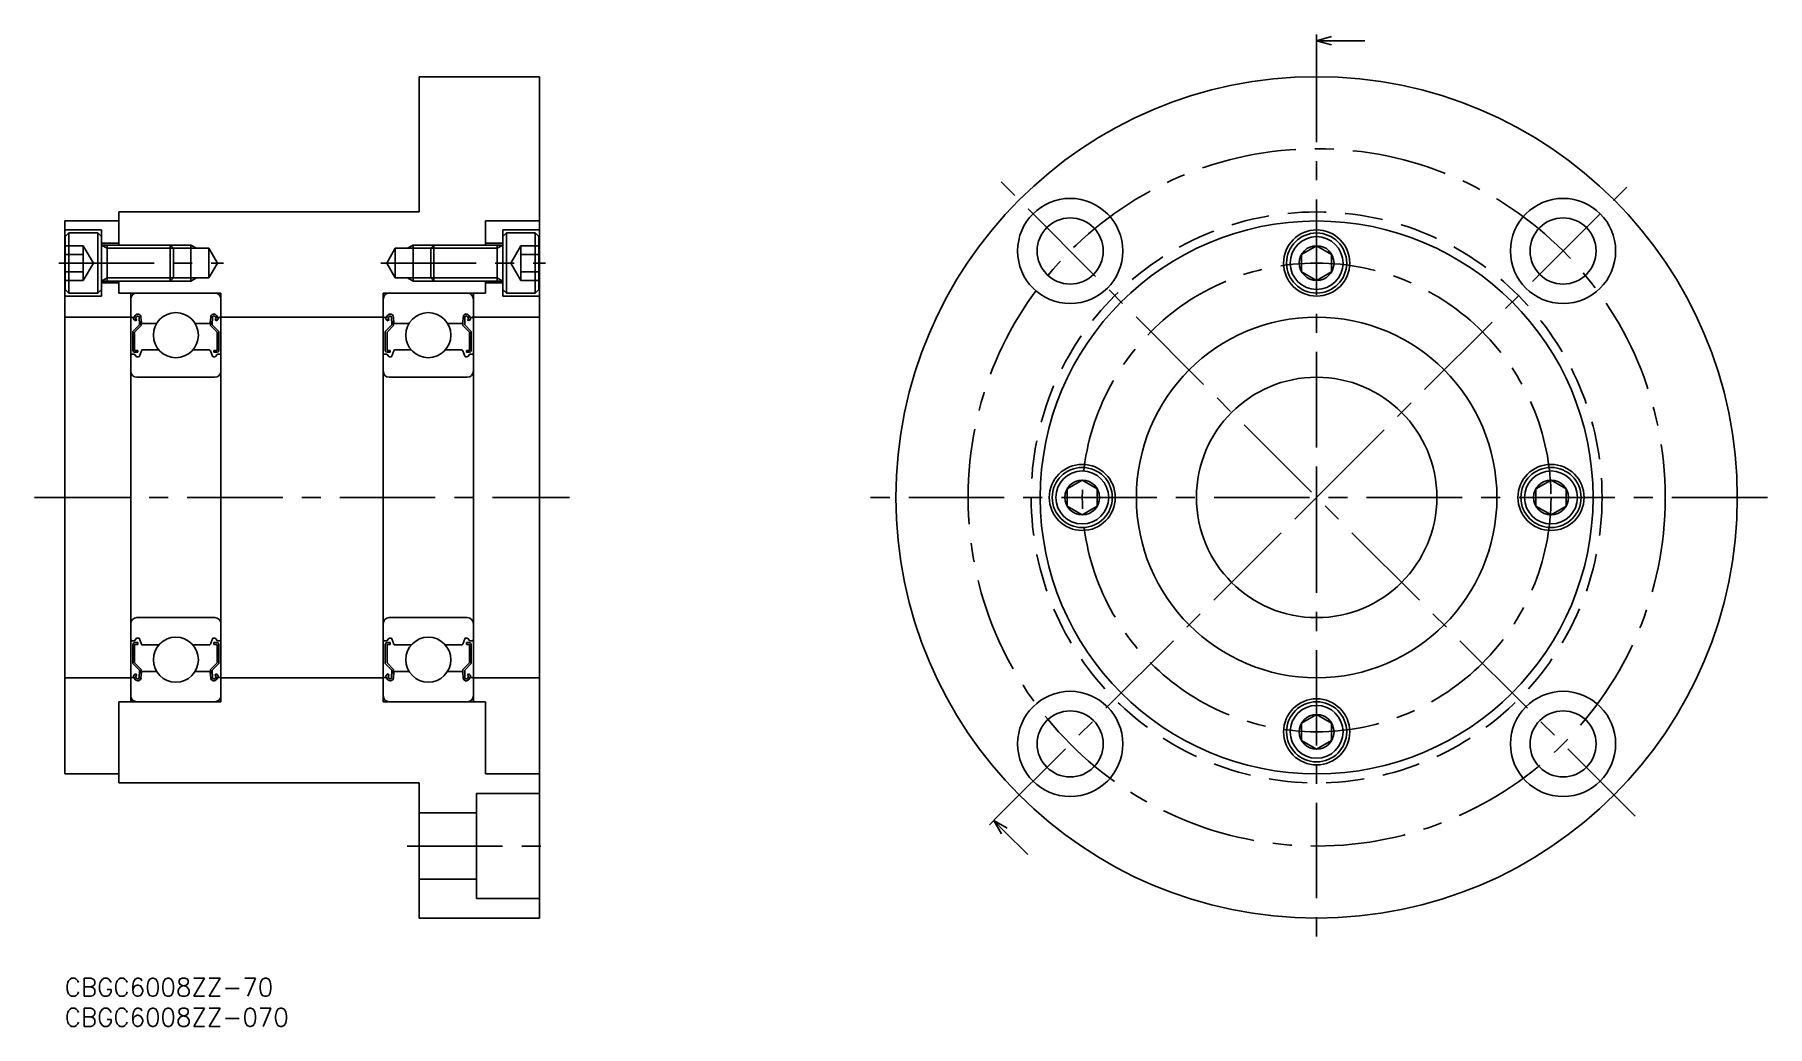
# Model space of a CAD drawing. Extents: x -5 to 283, y -8 to 157.
import ezdxf

# ---------------------------------------------------------------- set-up
doc = ezdxf.new("R2010")
doc.units = 0
doc.header["$LTSCALE"] = 0.5
doc.linetypes.add('CENTER', pattern=[50.8, 31.75, -6.35, 6.35, -6.35])
doc.linetypes.add('DASHED', pattern=[19.05, 12.7, -6.35])
doc.layers.get('0').update_dxf_attribs({"linetype": 'CONTINUOUS'})
for name, color, linetype in [('MSM_CENTER', 1, 'CENTER'), ('MSM_CONTINUOUS', 7, 'CONTINUOUS'), ('MSM_DASHED', 4, 'DASHED'), ('MSM_NARROW', 5, 'CONTINUOUS'), ('MSM_PART_NUMBER', 7, 'CONTINUOUS')]:
    doc.layers.add(name, color=color, linetype=linetype)
doc.styles.get("Standard").update_dxf_attribs({"font": 'txt.shx', "height": 3, "bigfont": 'bigfont.shx'})

# ---------------------------------------------------------------- blocks, each defined once
blk = doc.blocks.new('*U6')
at = {"layer": 'MSM_PART_NUMBER'}
blk.add_text('CBGC6008ZZ-70', height=3, dxfattribs=at).set_placement((0, -3))
blk = doc.blocks.new('*U7')
at = {"layer": 'MSM_PART_NUMBER'}
blk.add_text('CBGC6008ZZ-070', height=3, dxfattribs=at).set_placement((0, -8))
blk = doc.blocks.new('_OPEN30')
at = {"color": 0, "linetype": 'BYBLOCK'}
for p, q in [((-1, 0.27), (0, 0)), ((0, 0), (-1, -0.27)), ((0, 0), (-1, 0))]:
    blk.add_line(p, q, dxfattribs=at)
blk = doc.blocks.new('*U2')
at = {"color": 7, "linetype": 'CONTINUOUS'}
blk.add_lwpolyline([(595.34, 147.9), (600.84, 147.9)], dxfattribs=at)
at = {"color": 7, "linetype": 'CONTINUOUS', "xscale": 2.5, "yscale": 2.5, "zscale": 2.5, "rotation": 180}
blk.add_blockref('_OPEN30', (592.84, 147.9), dxfattribs=at)
blk = doc.blocks.new('*U1')
at = {"color": 7, "linetype": 'CONTINUOUS'}
blk.add_lwpolyline([(595.34, 94.1), (600.84, 94.1)], dxfattribs=at)
at = {"color": 7, "linetype": 'CONTINUOUS', "xscale": 2.5, "yscale": 2.5, "zscale": 2.5, "rotation": 180}
blk.add_blockref('_OPEN30', (592.84, 94.1), dxfattribs=at)

msp = doc.modelspace()

# ---------------------------------------------------------------- linework, layer by layer
at = {"layer": 'MSM_CENTER'}
for p, q in [((208.33, 155), (208.33, 82)), ((261.36, 26.97), (155.3, 133.03)), ((208.33, 80), (261.36, 133.03)), ((-1, 119), (26.42, 119)), ((52.58, 119), (80, 119)), ((-5, 80), (84, 80)), ((283.33, 80), (133.33, 80)), ((155.3, 26.97), (206.92, 78.59)), ((208.33, 80), (208.33, 5)), ((57, 22), (81, 22))]:
    msp.add_line(p, q, dxfattribs=at)
for radius in [58, 39]:
    msp.add_circle((208.33, 80), radius, dxfattribs=at)
at = {"layer": 'MSM_CONTINUOUS'}
for p, q in [((208.33, 155), (208.33, 157)), ((59, 150), (79, 150)), ((59, 150), (59, 127.5)), ((79, 150), (79, 10)), ((9, 127.5), (59, 127.5)), ((9, 127.5), (9, 122)), ((0, 34), (0, 126)), ((0, 126), (9, 126)), ((0, 124.5), (6.1, 124.5)), ((0.7, 124), (0.1, 123.4)), ((0.7, 124), (5.5, 124)), ((0.7, 124), (0.7, 114)), ((5.5, 124), (6.1, 123.4)), ((5.5, 124), (5.5, 114)), ((6.1, 113.5), (6.1, 124.5)), ((70, 126), (79, 126)), ((70, 122), (70, 126)), ((72.9, 113.5), (72.9, 124.5)), ((79, 124.5), (72.9, 124.5)), ((73.5, 124), (72.9, 123.4)), ((78.3, 124), (73.5, 124)), ((73.5, 124), (73.5, 114)), ((78.3, 124), (78.9, 123.4)), ((78.3, 124), (78.3, 114)), ((0.1, 123.4), (0.1, 114.6)), ((6.1, 122.3), (9, 122.3)), ((6.1, 122), (17.56, 122)), ((7.04, 122), (7.04, 116)), ((17.56, 116), (17.56, 122)), ((18.1, 121.46), (17.56, 122)), ((18.1, 121.46), (24, 121.46)), ((18.1, 116.54), (18.1, 121.46)), ((21, 116), (21, 122)), ((24, 116.54), (24, 121.46)), ((24, 121.46), (25.42, 119)), ((55, 121.46), (53.58, 119)), ((60.9, 121.46), (55, 121.46)), ((55, 121.46), (55, 116.54)), ((58, 122), (58, 116)), ((60.9, 121.46), (61.44, 122)), ((60.9, 121.46), (60.9, 116.54)), ((61.44, 122), (61.44, 116)), ((72.9, 122), (61.44, 122)), ((72.9, 122.3), (70, 122.3)), ((71.96, 116), (71.96, 122)), ((78.9, 114.6), (78.9, 123.4)), ((208.33, 121.89), (205.83, 120.44)), ((210.83, 120.44), (208.33, 121.89)), ((24, 116.54), (25.42, 119)), ((55, 116.54), (53.58, 119)), ((205.83, 120.44), (205.83, 117.56)), ((210.83, 117.56), (210.83, 120.44)), ((6.1, 116), (17.56, 116)), ((6.1, 115.7), (9, 115.7)), ((9, 116), (9, 114)), ((18.1, 116.54), (17.56, 116)), ((18.1, 116.54), (24, 116.54)), ((60.9, 116.54), (55, 116.54)), ((60.9, 116.54), (61.44, 116)), ((72.9, 116), (61.44, 116)), ((70, 114), (70, 116)), ((72.9, 115.7), (70, 115.7)), ((205.83, 117.56), (208.33, 116.11)), ((208.33, 116.11), (210.83, 117.56)), ((0, 113.5), (6.1, 113.5)), ((0.7, 114), (0.1, 114.6)), ((0.7, 114), (5.5, 114)), ((5.5, 114), (6.1, 114.6)), ((9, 114), (26, 114)), ((11, 114), (11, 46)), ((26, 46), (26, 114)), ((53, 114), (53, 46)), ((70, 114), (53, 114)), ((68, 46), (68, 114)), ((73.5, 114), (72.9, 114.6)), ((79, 113.5), (72.9, 113.5)), ((78.3, 114), (73.5, 114)), ((78.3, 114), (78.9, 114.6)), ((0, 110), (11, 110)), ((11.2, 109.95), (11.5, 109.95)), ((11.5, 109.95), (11.73, 110.28)), ((11.75, 109.78), (11.98, 110.11)), ((11.99, 109.6), (11.75, 109.78)), ((11.82, 109.36), (11.99, 109.6)), ((12.4, 109.98), (12.44, 108.72)), ((12.69, 110.02), (12.77, 109.13)), ((24.31, 110.02), (24.23, 109.13)), ((24.6, 109.98), (24.56, 108.72)), ((25.01, 109.6), (25.25, 109.78)), ((25.18, 109.36), (25.01, 109.6)), ((25.25, 109.78), (25.02, 110.11)), ((25.5, 109.95), (25.27, 110.28)), ((25.8, 109.95), (25.5, 109.95)), ((26, 110), (53, 110)), ((53.2, 109.95), (53.5, 109.95)), ((53.5, 109.95), (53.73, 110.28)), ((53.75, 109.78), (53.98, 110.11)), ((53.99, 109.6), (53.75, 109.78)), ((53.82, 109.36), (53.99, 109.6)), ((54.4, 109.98), (54.44, 108.72)), ((54.69, 110.02), (54.77, 109.13)), ((66.31, 110.02), (66.23, 109.13)), ((66.6, 109.98), (66.56, 108.72)), ((67.01, 109.6), (67.25, 109.78)), ((67.18, 109.36), (67.01, 109.6)), ((67.25, 109.78), (67.02, 110.11)), ((67.5, 109.95), (67.27, 110.28)), ((67.8, 109.95), (67.5, 109.95)), ((79, 110), (68, 110)), ((12.44, 108.72), (11.34, 107.62)), ((11.34, 107.62), (11.34, 104.45)), ((11.82, 109.36), (11.57, 109.53)), ((12.74, 108.6), (11.64, 107.5)), ((11.64, 107.5), (11.64, 104.45)), ((12.74, 109.47), (12.74, 108.6)), ((12.97, 108.95), (15.3, 108.95)), ((24.03, 108.95), (21.7, 108.95)), ((24.26, 109.47), (24.26, 108.6)), ((24.26, 108.6), (25.36, 107.5)), ((24.56, 108.72), (25.66, 107.62)), ((25.18, 109.36), (25.43, 109.53)), ((25.36, 107.5), (25.36, 104.45)), ((25.66, 107.62), (25.66, 104.45)), ((54.44, 108.72), (53.34, 107.62)), ((53.34, 107.62), (53.34, 104.45)), ((53.82, 109.36), (53.57, 109.53)), ((54.74, 108.6), (53.64, 107.5)), ((53.64, 107.5), (53.64, 104.45)), ((54.74, 109.47), (54.74, 108.6)), ((54.97, 108.95), (57.3, 108.95)), ((66.03, 108.95), (63.7, 108.95)), ((66.26, 109.47), (66.26, 108.6)), ((66.26, 108.6), (67.36, 107.5)), ((66.56, 108.72), (67.66, 107.62)), ((67.18, 109.36), (67.43, 109.53)), ((67.36, 107.5), (67.36, 104.45)), ((67.66, 107.62), (67.66, 104.45)), ((11.2, 103.85), (11.6, 103.85)), ((11.6, 103.85), (11.92, 103.47)), ((12.16, 104.45), (11.64, 104.45)), ((11.64, 104.15), (12.16, 104.15)), ((12.16, 104.15), (12.16, 104.45)), ((12.43, 103.53), (12.76, 104.42)), ((12.95, 104.55), (15.66, 104.55)), ((24.05, 104.55), (21.34, 104.55)), ((24.57, 103.53), (24.24, 104.42)), ((24.84, 104.45), (25.36, 104.45)), ((24.84, 104.15), (24.84, 104.45)), ((25.36, 104.15), (24.84, 104.15)), ((25.4, 103.85), (25.08, 103.47)), ((25.8, 103.85), (25.4, 103.85)), ((53.2, 103.85), (53.6, 103.85)), ((53.6, 103.85), (53.92, 103.47)), ((54.16, 104.45), (53.64, 104.45)), ((53.64, 104.15), (54.16, 104.15)), ((54.16, 104.15), (54.16, 104.45)), ((54.43, 103.53), (54.76, 104.42)), ((54.95, 104.55), (57.66, 104.55)), ((66.05, 104.55), (63.34, 104.55)), ((66.57, 103.53), (66.24, 104.42)), ((66.84, 104.45), (67.36, 104.45)), ((66.84, 104.15), (66.84, 104.45)), ((67.36, 104.15), (66.84, 104.15)), ((67.4, 103.85), (67.08, 103.47)), ((67.8, 103.85), (67.4, 103.85)), ((12.07, 103.4), (12.25, 103.4)), ((24.93, 103.4), (24.75, 103.4)), ((54.07, 103.4), (54.25, 103.4)), ((66.93, 103.4), (66.75, 103.4)), ((12, 100), (25, 100)), ((54, 100), (67, 100)), ((169.33, 82.89), (166.83, 81.44)), ((166.83, 81.44), (166.83, 78.56)), ((171.83, 81.44), (169.33, 82.89)), ((171.83, 78.56), (171.83, 81.44)), ((208.33, 80), (208.33, 82)), ((247.33, 82.89), (244.83, 81.44)), ((244.83, 81.44), (244.83, 78.56)), ((249.83, 81.44), (247.33, 82.89)), ((249.83, 78.56), (249.83, 81.44)), ((166.83, 78.56), (169.33, 77.11)), ((169.33, 77.11), (171.83, 78.56)), ((206.92, 78.59), (208.33, 80)), ((244.83, 78.56), (247.33, 77.11)), ((247.33, 77.11), (249.83, 78.56)), ((12, 60), (25, 60)), ((54, 60), (67, 60)), ((11.2, 56.15), (11.6, 56.15)), ((11.34, 52.38), (11.34, 55.55)), ((11.6, 56.15), (11.92, 56.53)), ((11.64, 55.85), (12.16, 55.85)), ((11.64, 52.5), (11.64, 55.55)), ((12.16, 55.55), (11.64, 55.55)), ((12.07, 56.6), (12.25, 56.6)), ((12.16, 55.85), (12.16, 55.55)), ((12.43, 56.47), (12.76, 55.58)), ((12.95, 55.45), (15.66, 55.45)), ((24.05, 55.45), (21.34, 55.45)), ((24.57, 56.47), (24.24, 55.58)), ((24.93, 56.6), (24.75, 56.6)), ((25.36, 55.85), (24.84, 55.85)), ((24.84, 55.85), (24.84, 55.55)), ((24.84, 55.55), (25.36, 55.55)), ((25.4, 56.15), (25.08, 56.53)), ((25.36, 52.5), (25.36, 55.55)), ((25.8, 56.15), (25.4, 56.15)), ((25.66, 52.38), (25.66, 55.55)), ((53.2, 56.15), (53.6, 56.15)), ((53.34, 52.38), (53.34, 55.55)), ((53.6, 56.15), (53.92, 56.53)), ((53.64, 55.85), (54.16, 55.85)), ((53.64, 52.5), (53.64, 55.55)), ((54.16, 55.55), (53.64, 55.55)), ((54.07, 56.6), (54.25, 56.6)), ((54.16, 55.85), (54.16, 55.55)), ((54.43, 56.47), (54.76, 55.58)), ((54.95, 55.45), (57.66, 55.45)), ((66.05, 55.45), (63.34, 55.45)), ((66.57, 56.47), (66.24, 55.58)), ((66.93, 56.6), (66.75, 56.6)), ((67.36, 55.85), (66.84, 55.85)), ((66.84, 55.85), (66.84, 55.55)), ((66.84, 55.55), (67.36, 55.55)), ((67.4, 56.15), (67.08, 56.53)), ((67.36, 52.5), (67.36, 55.55)), ((67.8, 56.15), (67.4, 56.15)), ((67.66, 52.38), (67.66, 55.55)), ((12.44, 51.28), (11.34, 52.38)), ((12.74, 51.4), (11.64, 52.5)), ((24.26, 51.4), (25.36, 52.5)), ((24.56, 51.28), (25.66, 52.38)), ((54.44, 51.28), (53.34, 52.38)), ((54.74, 51.4), (53.64, 52.5)), ((66.26, 51.4), (67.36, 52.5)), ((66.56, 51.28), (67.66, 52.38)), ((0, 50), (11, 50)), ((11.2, 50.05), (11.5, 50.05)), ((11.5, 50.05), (11.73, 49.72)), ((11.82, 50.64), (11.57, 50.47)), ((11.99, 50.4), (11.75, 50.22)), ((11.75, 50.22), (11.98, 49.89)), ((11.82, 50.64), (11.99, 50.4)), ((12.4, 50.02), (12.44, 51.28)), ((12.69, 49.98), (12.77, 50.87)), ((12.74, 50.53), (12.74, 51.4)), ((12.97, 51.05), (15.3, 51.05)), ((24.03, 51.05), (21.7, 51.05)), ((24.31, 49.98), (24.23, 50.87)), ((24.26, 50.53), (24.26, 51.4)), ((24.6, 50.02), (24.56, 51.28)), ((25.18, 50.64), (25.01, 50.4)), ((25.01, 50.4), (25.25, 50.22)), ((25.25, 50.22), (25.02, 49.89)), ((25.18, 50.64), (25.43, 50.47)), ((25.5, 50.05), (25.27, 49.72)), ((25.8, 50.05), (25.5, 50.05)), ((26, 50), (53, 50)), ((53.2, 50.05), (53.5, 50.05)), ((53.5, 50.05), (53.73, 49.72)), ((53.82, 50.64), (53.57, 50.47)), ((53.99, 50.4), (53.75, 50.22)), ((53.75, 50.22), (53.98, 49.89)), ((53.82, 50.64), (53.99, 50.4)), ((54.4, 50.02), (54.44, 51.28)), ((54.69, 49.98), (54.77, 50.87)), ((54.74, 50.53), (54.74, 51.4)), ((54.97, 51.05), (57.3, 51.05)), ((66.03, 51.05), (63.7, 51.05)), ((66.31, 49.98), (66.23, 50.87)), ((66.26, 50.53), (66.26, 51.4)), ((66.6, 50.02), (66.56, 51.28)), ((67.18, 50.64), (67.01, 50.4)), ((67.01, 50.4), (67.25, 50.22)), ((67.25, 50.22), (67.02, 49.89)), ((67.18, 50.64), (67.43, 50.47)), ((67.5, 50.05), (67.27, 49.72)), ((67.8, 50.05), (67.5, 50.05)), ((79, 50), (68, 50)), ((9, 46), (26, 46)), ((9, 46), (9, 32.5)), ((70, 46), (53, 46)), ((70, 34), (70, 46)), ((208.33, 43.89), (205.83, 42.44)), ((210.83, 42.44), (208.33, 43.89)), ((205.83, 42.44), (205.83, 39.56)), ((210.83, 39.56), (210.83, 42.44)), ((205.83, 39.56), (208.33, 38.11)), ((208.33, 38.11), (210.83, 39.56)), ((9, 34), (0, 34)), ((9, 32.5), (59, 32.5)), ((59, 32.5), (59, 10)), ((70, 34), (79, 34)), ((68.5, 30.75), (79, 30.75)), ((68.5, 13.25), (68.5, 30.75)), ((68.5, 27.5), (59, 27.5)), ((153.88, 25.55), (155.3, 26.97)), ((68.5, 16.5), (59, 16.5)), ((68.5, 13.25), (79, 13.25)), ((79, 10), (59, 10))]:
    msp.add_line(p, q, dxfattribs=at)
for centre, radius in [((208.33, 80), 70), ((167.32, 121.01), 8.75), ((249.34, 121.01), 8.75), ((167.32, 121.01), 5.5), ((208.33, 80), 46), ((208.33, 119), 5.5), ((208.33, 119), 5), ((249.34, 121.01), 5.5), ((208.33, 119), 4.4), ((208.33, 119), 2.89), ((18.5, 107), 3.75), ((60.5, 107), 3.75), ((208.33, 80), 30), ((208.33, 80), 20), ((169.33, 80), 5.5), ((169.33, 80), 5), ((169.33, 80), 4.4), ((247.33, 80), 5.5), ((247.33, 80), 5), ((247.33, 80), 4.4), ((169.33, 80), 2.89), ((247.33, 80), 2.89), ((18.5, 53), 3.75), ((60.5, 53), 3.75), ((167.32, 38.99), 8.75), ((208.33, 41), 5.5), ((249.34, 38.99), 8.75), ((167.32, 38.99), 5.5), ((208.33, 41), 5), ((208.33, 41), 4.4), ((208.33, 41), 2.89), ((249.34, 38.99), 5.5)]:
    msp.add_circle(centre, radius, dxfattribs=at)
for centre, radius, start, end in [((12, 113), 1, 90, 180), ((25, 113), 1, 0, 90), ((54, 113), 1, 90, 180), ((67, 113), 1, 0, 90), ((11.2, 110.15), 0.2, 180, 270), ((11.75, 109.78), 0.3, 144.9356, 235.0377), ((12.17, 109.98), 0.53, 5.0651, 144.9356), ((12.17, 109.97), 0.23, 2.1311, 144.9356), ((24.83, 109.98), 0.53, 35.0644, 174.9349), ((24.83, 109.97), 0.23, 35.0644, 177.8689), ((25.25, 109.78), 0.3, 304.9623, 35.0644), ((25.8, 110.15), 0.2, 270, 0), ((53.2, 110.15), 0.2, 180, 270), ((53.75, 109.78), 0.3, 144.9356, 235.0377), ((54.17, 109.98), 0.53, 5.0651, 144.9356), ((54.17, 109.97), 0.23, 2.1311, 144.9356), ((66.83, 109.98), 0.53, 35.0644, 174.9349), ((66.83, 109.97), 0.23, 35.0644, 177.8689), ((67.25, 109.78), 0.3, 304.9623, 35.0644), ((67.8, 110.15), 0.2, 270, 0), ((12.97, 109.15), 0.2, 185.0651, 270), ((24.03, 109.15), 0.2, 270, 354.9349), ((54.97, 109.15), 0.2, 185.0651, 270), ((66.03, 109.15), 0.2, 270, 354.9349), ((11.2, 103.65), 0.2, 90, 180), ((11.64, 104.45), 0.3, 180, 270), ((12.95, 104.35), 0.2, 90, 159.9703), ((24.05, 104.35), 0.2, 20.0297, 90), ((25.36, 104.45), 0.3, 270, 0), ((25.8, 103.65), 0.2, 0, 90), ((53.2, 103.65), 0.2, 90, 180), ((53.64, 104.45), 0.3, 180, 270), ((54.95, 104.35), 0.2, 90, 159.9703), ((66.05, 104.35), 0.2, 20.0297, 90), ((67.36, 104.45), 0.3, 270, 0), ((67.8, 103.65), 0.2, 0, 90), ((12, 101), 1, 180, 270), ((12.07, 103.6), 0.2, 219.9991, 270), ((12.25, 103.6), 0.2, 270, 339.9703), ((24.75, 103.6), 0.2, 200.0297, 270), ((24.93, 103.6), 0.2, 270, 320.0009), ((25, 101), 1, 270, 0), ((54, 101), 1, 180, 270), ((54.07, 103.6), 0.2, 219.9991, 270), ((54.25, 103.6), 0.2, 270, 339.9703), ((66.75, 103.6), 0.2, 200.0297, 270), ((66.93, 103.6), 0.2, 270, 320.0009), ((67, 101), 1, 270, 0), ((12, 59), 1, 90, 180), ((25, 59), 1, 0, 90), ((54, 59), 1, 90, 180), ((67, 59), 1, 0, 90), ((11.2, 56.35), 0.2, 180, 270), ((11.64, 55.55), 0.3, 90, 180), ((12.07, 56.4), 0.2, 90, 140.0009), ((12.25, 56.4), 0.2, 20.0297, 90), ((12.95, 55.65), 0.2, 200.0297, 270), ((24.05, 55.65), 0.2, 270, 339.9703), ((24.75, 56.4), 0.2, 90, 159.9703), ((24.93, 56.4), 0.2, 39.9991, 90), ((25.36, 55.55), 0.3, 0, 90), ((25.8, 56.35), 0.2, 270, 0), ((53.2, 56.35), 0.2, 180, 270), ((53.64, 55.55), 0.3, 90, 180), ((54.07, 56.4), 0.2, 90, 140.0009), ((54.25, 56.4), 0.2, 20.0297, 90), ((54.95, 55.65), 0.2, 200.0297, 270), ((66.05, 55.65), 0.2, 270, 339.9703), ((66.75, 56.4), 0.2, 90, 159.9703), ((66.93, 56.4), 0.2, 39.9991, 90), ((67.36, 55.55), 0.3, 0, 90), ((67.8, 56.35), 0.2, 270, 0), ((11.2, 49.85), 0.2, 90, 180), ((11.75, 50.22), 0.3, 124.9623, 215.0644), ((12.17, 50.02), 0.53, 215.0644, 354.9349), ((12.17, 50.03), 0.23, 215.0644, 357.8689), ((12.97, 50.85), 0.2, 90, 174.9349), ((24.03, 50.85), 0.2, 5.0651, 90), ((24.83, 50.02), 0.53, 185.0651, 324.9356), ((24.83, 50.03), 0.23, 182.1311, 324.9356), ((25.25, 50.22), 0.3, 324.9356, 55.0377), ((25.8, 49.85), 0.2, 0, 90), ((53.2, 49.85), 0.2, 90, 180), ((53.75, 50.22), 0.3, 124.9623, 215.0644), ((54.17, 50.02), 0.53, 215.0644, 354.9349), ((54.17, 50.03), 0.23, 215.0644, 357.8689), ((54.97, 50.85), 0.2, 90, 174.9349), ((66.03, 50.85), 0.2, 5.0651, 90), ((66.83, 50.02), 0.53, 185.0651, 324.9356), ((66.83, 50.03), 0.23, 182.1311, 324.9356), ((67.25, 50.22), 0.3, 324.9356, 55.0377), ((67.8, 49.85), 0.2, 0, 90), ((12, 47), 1, 180, 270), ((25, 47), 1, 270, 0), ((54, 47), 1, 180, 270), ((67, 47), 1, 270, 0)]:
    msp.add_arc(centre, radius, start, end, dxfattribs=at)
at = {"layer": 'MSM_DASHED'}
for p, q in [((0.1, 121.89), (3.1, 121.89)), ((3.1, 121.89), (4.77, 119)), ((3.1, 116.11), (3.1, 121.89)), ((75.9, 121.89), (74.23, 119)), ((78.9, 121.89), (75.9, 121.89)), ((75.9, 121.89), (75.9, 116.11)), ((0.1, 120.44), (3.1, 120.44)), ((3.1, 116.11), (4.77, 119)), ((75.9, 116.11), (74.23, 119)), ((78.9, 120.44), (75.9, 120.44)), ((0.1, 117.56), (3.1, 117.56)), ((0.1, 116.11), (3.1, 116.11)), ((78.9, 117.56), (75.9, 117.56)), ((78.9, 116.11), (75.9, 116.11))]:
    msp.add_line(p, q, dxfattribs=at)
msp.add_circle((208.33, 80), 47.5, dxfattribs=at)
at = {"layer": 'MSM_NARROW'}
for p, q in [((6.1, 122), (7.04, 121.46)), ((7.04, 121.46), (18.1, 121.46)), ((17.56, 122), (21, 122)), ((21, 122), (21.94, 121.46)), ((58, 122), (57.06, 121.46)), ((61.44, 122), (58, 122)), ((71.96, 121.46), (60.9, 121.46)), ((72.9, 122), (71.96, 121.46)), ((6.1, 116), (7.04, 116.54)), ((7.04, 116.54), (18.1, 116.54)), ((17.56, 116), (21, 116)), ((21, 116), (21.94, 116.54)), ((58, 116), (57.06, 116.54)), ((61.44, 116), (58, 116)), ((71.96, 116.54), (60.9, 116.54)), ((72.9, 116), (71.96, 116.54))]:
    msp.add_line(p, q, dxfattribs=at)

# ---------------------------------------------------------------- block references
at = {"layer": 'MSM_CONTINUOUS'}
for name, p in [('*U2', (-384.51, 8.1)), ('*U6', (0, 0)), ('*U7', (0, 0))]:
    msp.add_blockref(name, p, dxfattribs=at)
at = {"layer": 'MSM_CONTINUOUS', "rotation": 315}
msp.add_blockref('*U1', (-331.15, 378.93), dxfattribs=at)

doc.saveas('drawing.dxf')
